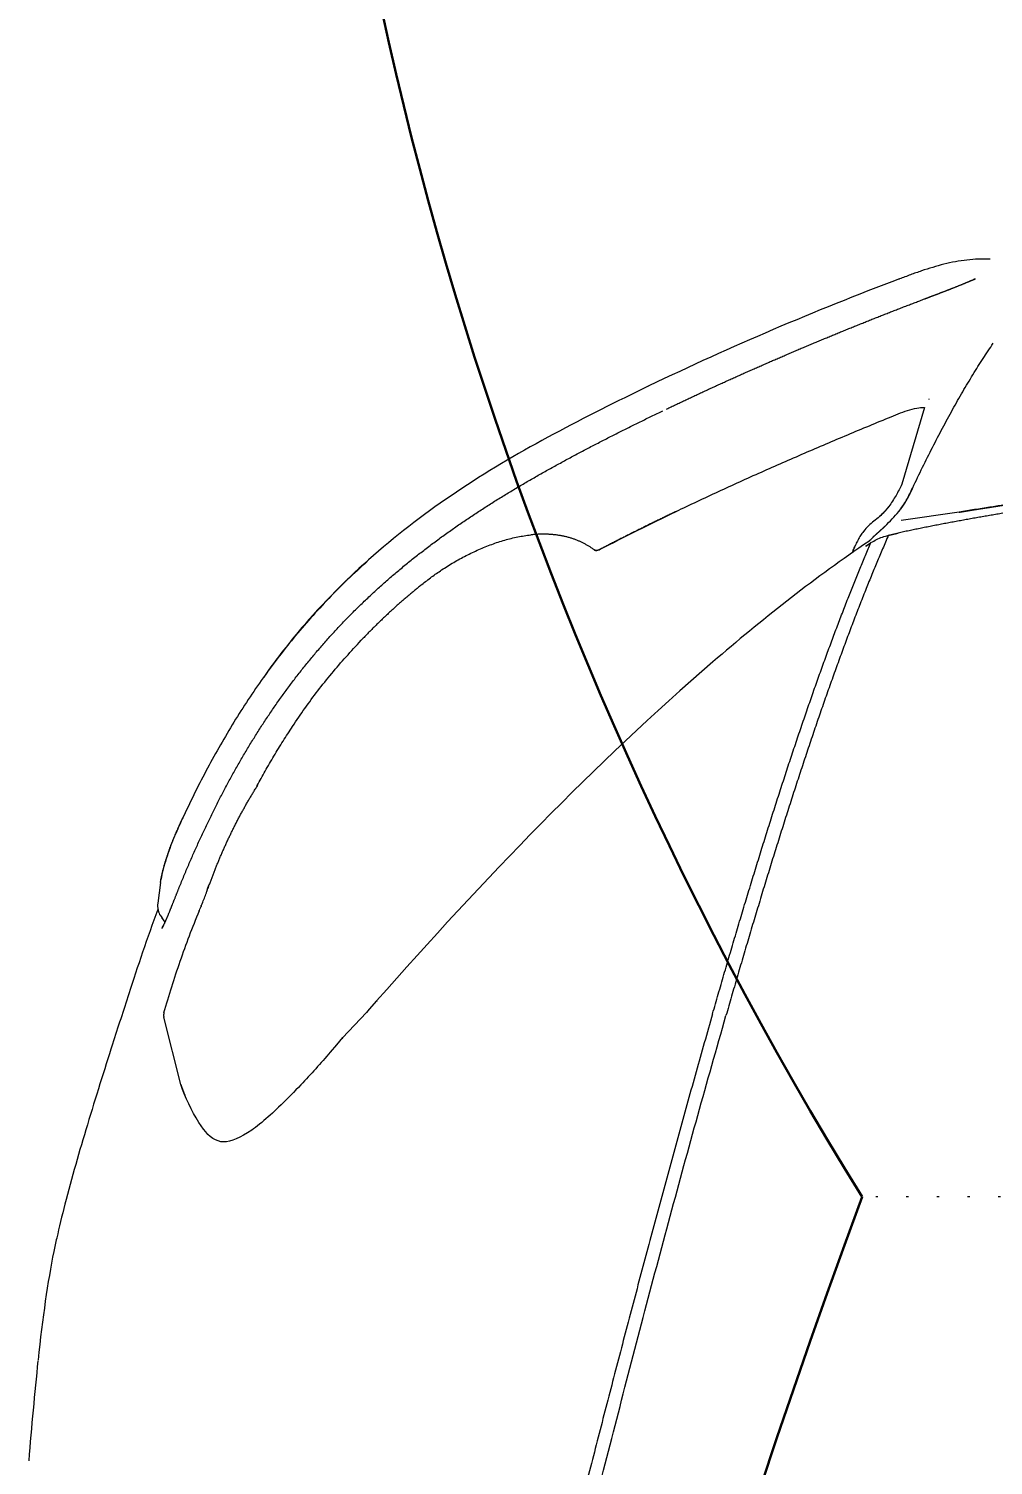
# Model space of a CAD drawing. Extents: x -2012 to 34975, y -1043 to 8321.
# Drawn here: x 18179.1 to 18221.6, y 1530.7 to 1594 of the extents above; entities that cross this region are included whole.
import ezdxf

# ---------------------------------------------------------------- set-up
doc = ezdxf.new("R2010")
doc.units = 0
doc.header["$LTSCALE"] = 25
doc.linetypes.add('DOT2', pattern=[0.125, 0, -0.125])
doc.layers.get('0').update_dxf_attribs({"color": 9, "lineweight": 9})
for name, color, linetype, lineweight in [('04', 9, 'Continuous', 9), ('31', 9, 'Continuous', 9), ('E-KABLO', 7, 'Continuous', 30)]:
    doc.layers.add(name, color=color, linetype=linetype, lineweight=lineweight)
doc.styles.add('TX-TEXT', font='')
doc.styles.get('TX-TEXT').set_extended_font_data('TrSah Futura Lt BT')

# ---------------------------------------------------------------- blocks, each defined once
blk = doc.blocks.new('p-araba-polo')
at = {"extrusion": (0, 0, -1)}
for p, q in [((0.31895, 0.74835), (0.32804, 0.74952)), ((0.33344, 0.74846), (0.33462, 0.7476)), ((0.33441, 0.74782), (0.33649, 0.74638)), ((0.40807, 0.73939), (0.37834, 0.74687)), ((0.42784, 0.7293), (0.42479, 0.73139)), ((0.38753, 0.66799), (0.37636, 0.65753)), ((0.37122, 0.65301), (0.37487, 0.65622)), ((0.37487, 0.65622), (0.37636, 0.65753)), ((0.16826, 0.43554), (0.17004, 0.43824)), ((0.17202, 0.44266), (0.17272, 0.44291)), ((0.17272, 0.44291), (0.17346, 0.4432)), ((0.10942, 0.41139), (0.1433, 0.42141)), ((0.15564, 0.39612), (0.15929, 0.4217))]:
    blk.add_line(p, q, dxfattribs=at)
at = {"flags": 128}
for points in [[(0.42703, 0.70639), (0.42767, 0.70724), (0.42824, 0.70809)], [(0.41706, 0.69516), (0.41809, 0.69624), (0.41931, 0.69752), (0.42068, 0.69899)], [(0.38736, 0.668), (0.39056, 0.67071), (0.39376, 0.67344)]]:
    blk.add_lwpolyline(points, dxfattribs=at)
for points, degree in [([(0.5299, 0.80235), (0.54435, 0.80389), (0.55877, 0.80519), (0.57406, 0.80642)], 3), ([(0.31895, 0.74835), (0.31377, 0.74745), (0.30886, 0.74614), (0.30418, 0.74453), (0.29967, 0.74269), (0.29526, 0.74071), (0.29089, 0.73869)], 6), ([(0.32804, 0.74952), (0.32991, 0.7499), (0.33265, 0.74909), (0.33344, 0.74846)], 3), ([(0.33421, 0.7479), (0.33424, 0.74789), (0.33426, 0.74789), (0.33428, 0.74789)], 3), ([(0.33423, 0.74791), (0.33424, 0.7479), (0.33425, 0.7479), (0.33426, 0.74789), (0.33427, 0.74789), (0.33428, 0.74789)], 5), ([(0.3392, 0.74758), (0.33785, 0.74688), (0.33595, 0.74601), (0.33356, 0.74499), (0.3308, 0.74388), (0.32781, 0.7427), (0.32474, 0.74149), (0.32171, 0.74027)], 7), ([(0.3392, 0.74758), (0.3389, 0.74749), (0.33858, 0.74739), (0.33825, 0.74724), (0.33794, 0.74704), (0.33767, 0.7468)], 5), ([(0.3392, 0.74758), (0.33896, 0.74751), (0.33871, 0.74743), (0.33845, 0.74733), (0.3382, 0.7472), (0.33796, 0.74703)], 5), ([(0.37637, 0.74678), (0.37679, 0.7469), (0.3772, 0.74697), (0.3776, 0.74698), (0.37798, 0.74695), (0.37834, 0.74687)], 5), ([(0.32171, 0.74027), (0.30158, 0.73219), (0.28188, 0.72311), (0.26262, 0.71299), (0.24401, 0.7016), (0.22634, 0.68864), (0.20997, 0.67419), (0.19493, 0.65847)], 7), ([(0.28402, 0.73544), (0.2863, 0.73654), (0.28857, 0.73761), (0.29087, 0.73868)], 3), ([(0.29097, 0.73872), (0.29093, 0.73871), (0.29089, 0.73869)], 2), ([(0.32179, 0.7403), (0.32175, 0.74035), (0.32173, 0.74036), (0.32172, 0.74035), (0.32172, 0.74031), (0.32171, 0.74027)], 5), ([(0.32171, 0.74027), (0.32172, 0.74031), (0.32172, 0.74035), (0.32173, 0.74037), (0.32176, 0.74034), (0.32181, 0.74028)], 5), ([(0.40807, 0.73939), (0.40891, 0.7391), (0.40975, 0.73879), (0.41058, 0.73848), (0.41141, 0.73816), (0.41224, 0.73783), (0.41307, 0.73749)], 6), ([(0.42479, 0.73139), (0.41961, 0.73467), (0.41389, 0.73732), (0.40812, 0.73937)], 3), ([(0.2817, 0.7343), (0.28175, 0.73433), (0.28179, 0.73435), (0.28184, 0.73437)], 3), ([(0.32909, 0.73032), (0.32915, 0.73034), (0.3292, 0.73036), (0.32926, 0.73037), (0.32932, 0.73039), (0.32938, 0.73041), (0.32944, 0.73043), (0.32949, 0.73045), (0.32955, 0.73047), (0.32961, 0.73049)], 9), ([(0.32961, 0.73049), (0.32955, 0.73047), (0.32949, 0.73045), (0.32944, 0.73043), (0.32938, 0.73041), (0.32932, 0.73039), (0.32926, 0.73037), (0.3292, 0.73036), (0.32915, 0.73034), (0.32909, 0.73032)], 9), ([(0.3291, 0.73028), (0.3291, 0.73029), (0.3291, 0.73029), (0.3291, 0.73029), (0.3291, 0.7303), (0.32909, 0.7303), (0.32909, 0.73031), (0.32909, 0.73031), (0.32909, 0.73031), (0.32909, 0.73032)], 9), ([(0.3317, 0.73129), (0.33155, 0.73127), (0.33144, 0.73124), (0.33138, 0.73122), (0.33136, 0.73119), (0.33139, 0.73117)], 5), ([(0.3317, 0.73129), (0.33155, 0.73127), (0.33144, 0.73124), (0.33138, 0.73122), (0.33136, 0.73119), (0.33139, 0.73117)], 5), ([(0.43339, 0.72039), (0.43342, 0.72387), (0.43111, 0.72689), (0.42784, 0.7293)], 3), ([(0.31952, 0.72661), (0.3131, 0.72427), (0.30672, 0.72171), (0.30039, 0.71893), (0.29414, 0.71591), (0.28797, 0.71265), (0.28191, 0.70914), (0.27597, 0.70537)], 7), ([(0.32275, 0.72778), (0.32201, 0.72764), (0.32133, 0.72745), (0.3207, 0.72722), (0.32009, 0.72693), (0.31952, 0.72661)], 5), ([(0.32275, 0.72778), (0.32201, 0.72764), (0.32133, 0.72745), (0.3207, 0.72722), (0.32009, 0.72693), (0.31952, 0.72661)], 5), ([(0.42824, 0.70809), (0.43156, 0.71308), (0.43351, 0.71735), (0.43339, 0.72039)], 3), ([(0.27649, 0.70567), (0.27636, 0.70567), (0.27623, 0.70564), (0.27613, 0.70558), (0.27604, 0.70549), (0.27597, 0.70537)], 5), ([(0.27649, 0.70567), (0.27636, 0.70567), (0.27623, 0.70564), (0.27613, 0.70558), (0.27604, 0.70549), (0.27597, 0.70537)], 5), ([(0.42068, 0.69899), (0.42299, 0.70155), (0.42517, 0.70401), (0.42703, 0.70639)], 3), ([(0.40817, 0.68642), (0.41127, 0.68937), (0.41428, 0.69228), (0.41706, 0.69516)], 3), ([(0.39376, 0.67344), (0.39871, 0.67766), (0.40357, 0.68203), (0.40817, 0.68642)], 3), ([(0.38761, 0.66796), (0.38755, 0.66798), (0.3875, 0.66801), (0.38745, 0.66803)], 3), ([(0.38745, 0.66803), (0.38747, 0.66802), (0.3875, 0.66801), (0.38753, 0.66799), (0.38757, 0.66798), (0.38762, 0.66796)], 5), ([(0.18751, 0.63304), (0.19205, 0.63876), (0.19686, 0.64428), (0.20178, 0.64966), (0.20689, 0.65483), (0.21213, 0.6598)], 5), ([(0.19493, 0.65847), (0.17937, 0.64222), (0.16523, 0.62463), (0.15259, 0.60592), (0.1412, 0.58658), (0.13062, 0.56684), (0.12055, 0.54688), (0.11088, 0.52674)], 7), ([(0.19501, 0.65856), (0.19492, 0.65862), (0.19487, 0.65863), (0.19487, 0.6586), (0.1949, 0.65854), (0.19493, 0.65847)], 5), ([(0.37124, 0.65286), (0.37115, 0.65306), (0.37124, 0.65305), (0.37144, 0.65291)], 3), ([(0.37489, 0.65607), (0.37481, 0.65625), (0.37487, 0.65626), (0.37502, 0.65616)], 3), ([(0.37489, 0.65607), (0.37481, 0.65625), (0.37487, 0.65626), (0.37502, 0.65616)], 3), ([(0.37559, 0.65504), (0.37559, 0.65504), (0.37559, 0.65504), (0.37559, 0.65504), (0.37559, 0.65504), (0.37559, 0.65504)], 5), ([(0.37559, 0.65504), (0.37559, 0.65504), (0.37559, 0.65504), (0.37559, 0.65504), (0.37559, 0.65504), (0.37559, 0.65504)], 5), ([(0.17207, 0.55724), (0.16881, 0.56175), (0.16646, 0.5669), (0.16518, 0.57266), (0.16497, 0.57877), (0.16562, 0.58503)], 5), ([(0.15532, 0.52097), (0.15855, 0.52771), (0.16183, 0.53442), (0.16515, 0.54111), (0.16853, 0.54777), (0.17197, 0.55439)], 5), ([(0.17197, 0.55439), (0.17229, 0.55502), (0.17262, 0.55564), (0.17276, 0.55632), (0.1724, 0.55678), (0.17207, 0.55724)], 5), ([(0.05266, 0.42235), (0.0668, 0.45985), (0.08261, 0.49676), (0.09992, 0.53293)], 3), ([(0.09994, 0.53293), (0.09986, 0.53294), (0.10004, 0.53283)], 2), ([(0.10004, 0.53283), (0.09986, 0.53294), (0.09994, 0.53293)], 2), ([(0.11011, 0.52514), (0.10247, 0.50919), (0.09509, 0.49314), (0.08792, 0.47697), (0.08099, 0.4607), (0.07429, 0.44434), (0.06783, 0.42789), (0.06153, 0.41135)], 7), ([(0.37688, 0.50483), (0.34455, 0.49556), (0.31259, 0.48609), (0.2815, 0.47648), (0.25139, 0.46665), (0.22213, 0.45649), (0.19434, 0.44592), (0.16905, 0.43499)], 7), ([(0.16582, 0.42729), (0.1921, 0.43878), (0.22068, 0.44975), (0.25075, 0.46025), (0.28176, 0.47035), (0.31331, 0.48011), (0.34532, 0.48963), (0.37767, 0.49893)], 7), ([(0.17058, 0.43728), (0.17007, 0.43652), (0.16956, 0.43576), (0.16905, 0.43499)], 3), ([(0.17058, 0.43728), (0.17027, 0.43683), (0.16996, 0.43637), (0.16965, 0.43592), (0.16935, 0.43546), (0.16905, 0.43499)], 5), ([(0.16986, 0.4417), (0.1707, 0.44207), (0.17154, 0.44244), (0.17238, 0.44281)], 3), ([(0.17238, 0.44281), (0.1717, 0.44251), (0.17101, 0.44222), (0.17032, 0.44193)], 3), ([(0.17238, 0.4428), (0.17275, 0.44295), (0.17311, 0.4431), (0.17348, 0.44324)], 3), ([(0.17238, 0.4428), (0.17257, 0.44288), (0.17275, 0.44295), (0.17293, 0.44303), (0.17312, 0.4431), (0.1733, 0.44317), (0.17348, 0.44323)], 6), ([(0.17313, 0.44273), (0.17304, 0.44289), (0.17291, 0.44296), (0.17275, 0.44295), (0.17256, 0.44288), (0.17238, 0.4428)], 5), ([(0.17238, 0.4428), (0.17256, 0.44288), (0.17275, 0.44295), (0.17291, 0.44296), (0.17304, 0.44289), (0.17312, 0.44273)], 5), ([(0.15311, 0.42713), (0.15381, 0.42767), (0.15451, 0.42823), (0.15518, 0.4288), (0.15583, 0.42939), (0.15645, 0.43), (0.15704, 0.43062), (0.15759, 0.43126)], 7), ([(0.16187, 0.42883), (0.16282, 0.42985), (0.16359, 0.43071), (0.16436, 0.43159), (0.16517, 0.43249), (0.16598, 0.43338), (0.16679, 0.43421)], 6), ([(0.16679, 0.43421), (0.16582, 0.43322), (0.16484, 0.43213), (0.16388, 0.43105), (0.16301, 0.43005), (0.16187, 0.42883)], 5), ([(0.16582, 0.42729), (0.16561, 0.42645), (0.16541, 0.4256), (0.16522, 0.42474), (0.16503, 0.42388), (0.16484, 0.42301)], 5), ([(0.05272, 0.42241), (0.05265, 0.42237), (0.05266, 0.42232)], 2), ([(0.05266, 0.42233), (0.05266, 0.42237), (0.05272, 0.42241)], 2), ([(0.14486, 0.4166), (0.14664, 0.41745), (0.14844, 0.41829), (0.15025, 0.41921), (0.15203, 0.42027), (0.15373, 0.42146), (0.15532, 0.42277)], 6), ([(0.15535, 0.37241), (0.15704, 0.38263), (0.15881, 0.39284), (0.16068, 0.40305), (0.1627, 0.41322), (0.16484, 0.42301)], 5), ([(0.06153, 0.41135), (0.06031, 0.40813), (0.05909, 0.40492), (0.05785, 0.40167), (0.05658, 0.39837), (0.05526, 0.39508), (0.05394, 0.39188), (0.05263, 0.38885)], 7), ([(0.0616, 0.41152), (0.06147, 0.41154), (0.06142, 0.41152), (0.06142, 0.41147), (0.06148, 0.41141), (0.06153, 0.41135)], 5), ([(0.0616, 0.41152), (0.06147, 0.41154), (0.06142, 0.41152), (0.06142, 0.41147), (0.06148, 0.41141), (0.06153, 0.41135)], 5), ([(0.10582, 0.40932), (0.10582, 0.40934), (0.10582, 0.40936), (0.10582, 0.40937), (0.10581, 0.40939), (0.10581, 0.40941), (0.10581, 0.40943), (0.10581, 0.40945)], 7), ([(0.10584, 0.40933), (0.10583, 0.40937), (0.10582, 0.40941), (0.10581, 0.40945)], 3), ([(0.15564, 0.39612), (0.1553, 0.39419), (0.15497, 0.39225), (0.15465, 0.39031), (0.15434, 0.38837), (0.15405, 0.38643), (0.15375, 0.38448), (0.15345, 0.38254)], 7), ([(0.05297, 0.38965), (0.0528, 0.38956), (0.05269, 0.38942), (0.05264, 0.38925), (0.05263, 0.38905), (0.05263, 0.38885)], 5), ([(0.15345, 0.38254), (0.1532, 0.3809), (0.15294, 0.37926), (0.15268, 0.37761), (0.15242, 0.37597), (0.15216, 0.37433), (0.1519, 0.37269), (0.15164, 0.37105)], 7)]:
    blk.add_open_spline(points, degree=degree)
for points, knots in [([(0.47583, 0.79409), (0.4779, 0.79457), (0.49312, 0.79782), (0.51065, 0.80028), (0.52973, 0.80233)], [0, 0, 0, 0, 0.124213, 1, 1, 1, 1]), ([(0.33083, 0.74948), (0.34362, 0.75424), (0.36364, 0.7609), (0.39378, 0.7706), (0.42537, 0.7806), (0.45442, 0.78896), (0.47112, 0.79301), (0.47567, 0.79406)], [0, 0, 0, 0, 0.260213, 0.420209, 0.662967, 0.897224, 1, 1, 1, 1]), ([(0.29089, 0.73869), (0.29378, 0.74001), (0.29955, 0.74264), (0.30849, 0.74594), (0.31465, 0.74757), (0.31777, 0.74813)], [0, 0, 0, 0, 0.333411, 0.666747, 1, 1, 1, 1]), ([(0.37637, 0.74678), (0.37256, 0.74566), (0.36495, 0.74341), (0.35365, 0.73964), (0.34243, 0.73563), (0.33507, 0.73266), (0.33139, 0.73117)], [0, 0, 0, 0, 0.250001, 0.500002, 0.750003, 1, 1, 1, 1]), ([(0.17736, 0.65717), (0.17999, 0.66006), (0.18527, 0.66584), (0.19359, 0.67411), (0.2022, 0.68208), (0.21112, 0.68971), (0.22032, 0.69699), (0.22979, 0.70392), (0.2395, 0.7105), (0.24943, 0.71676), (0.25955, 0.72269), (0.26984, 0.72832), (0.28028, 0.73368), (0.28735, 0.73702), (0.29089, 0.73869)], [0, 0, 0, 0, 0.083333, 0.166665, 0.249997, 0.333329, 0.416662, 0.499995, 0.583328, 0.666661, 0.749996, 0.83333, 0.916665, 1, 1, 1, 1]), ([(0.33139, 0.73117), (0.33058, 0.73084), (0.32893, 0.73016), (0.32647, 0.7292), (0.32405, 0.72828), (0.32173, 0.72742), (0.32024, 0.72687), (0.31952, 0.72661)], [0, 0, 0, 0, 0.19886, 0.400952, 0.606006, 0.809658, 1, 1, 1, 1]), ([(0.27624, 0.70562), (0.2741, 0.70448), (0.26972, 0.70213), (0.26318, 0.69833), (0.2566, 0.6943), (0.25226, 0.69147), (0.25009, 0.69005)], [0, 0, 0, 0, 0.240377, 0.493552, 0.746754, 1, 1, 1, 1]), ([(0.09994, 0.53293), (0.11367, 0.56115), (0.1417, 0.61672), (0.1884, 0.6724), (0.22036, 0.69716), (0.22836, 0.70281)], [0, 0, 0, 0, 0.436314, 0.862947, 1, 1, 1, 1]), ([(0.25009, 0.69005), (0.24743, 0.68827), (0.24212, 0.68471), (0.23435, 0.67895), (0.22677, 0.67287), (0.21935, 0.6665), (0.21454, 0.66203), (0.21213, 0.6598)], [0, 0, 0, 0, 0.200084, 0.400065, 0.600042, 0.800036, 1, 1, 1, 1]), ([(0.17004, 0.43824), (0.18582, 0.46141), (0.24569, 0.53677), (0.31749, 0.60566), (0.37121, 0.65301)], [0, 0, 0, 0, 0.290843, 1, 1, 1, 1]), ([(0.18751, 0.63304), (0.18639, 0.63162), (0.18416, 0.62879), (0.18212, 0.62583), (0.1811, 0.62435)], [0, 0, 0, 0, 0.500031, 1, 1, 1, 1]), ([(0.1811, 0.62435), (0.17997, 0.62258), (0.17771, 0.61905), (0.17472, 0.61355), (0.17205, 0.60795), (0.16975, 0.60225), (0.16787, 0.59651), (0.16641, 0.59074), (0.16588, 0.58693), (0.16562, 0.58503)], [0, 0, 0, 0, 0.14287, 0.285738, 0.428603, 0.571464, 0.714319, 0.857165, 1, 1, 1, 1]), ([(0.37688, 0.50484), (0.38542, 0.50727), (0.4025, 0.51213), (0.4283, 0.51931), (0.4542, 0.5264), (0.4802, 0.53341), (0.5063, 0.54034), (0.53248, 0.54721), (0.55874, 0.55403), (0.58507, 0.56078), (0.61145, 0.56749), (0.6379, 0.57416), (0.66439, 0.58078), (0.68208, 0.58517), (0.69093, 0.58736)], [0, 0, 0, 0, 0.083342, 0.166682, 0.25, 0.333306, 0.416615, 0.499936, 0.583268, 0.666606, 0.749946, 0.83329, 0.916643, 1, 1, 1, 1]), ([(0.69157, 0.58137), (0.67641, 0.57761), (0.64611, 0.57009), (0.60082, 0.55869), (0.55568, 0.54715), (0.51075, 0.53546), (0.46606, 0.52355), (0.42163, 0.51142), (0.39233, 0.50309), (0.37767, 0.49893)], [0, 0, 0, 0, 0.142912, 0.285805, 0.428682, 0.57154, 0.714362, 0.857157, 1, 1, 1, 1]), ([(0.17197, 0.55439), (0.16913, 0.54886), (0.16345, 0.53778), (0.15803, 0.52657), (0.15532, 0.52097)], [0, 0, 0, 0, 0.499946, 1, 1, 1, 1]), ([(0.17207, 0.55724), (0.17225, 0.55699), (0.17261, 0.55651), (0.1725, 0.55538), (0.17215, 0.55473), (0.17197, 0.55439)], [0, 0, 0, 0, 0.34173, 0.655167, 1, 1, 1, 1]), ([(0.15532, 0.52097), (0.15236, 0.51472), (0.14643, 0.50223), (0.13788, 0.48334), (0.12955, 0.46434), (0.12142, 0.44526), (0.11614, 0.43248), (0.11349, 0.42608)], [0, 0, 0, 0, 0.199959, 0.399928, 0.599921, 0.799944, 1, 1, 1, 1]), ([(0.15759, 0.43126), (0.15824, 0.43206), (0.15956, 0.43366), (0.16158, 0.43616), (0.16324, 0.43759), (0.16407, 0.4383)], [0, 0, 0, 0, 0.335072, 0.667573, 1, 1, 1, 1]), ([(0.16407, 0.4383), (0.16467, 0.43874), (0.16588, 0.43961), (0.16784, 0.44073), (0.16919, 0.44138), (0.16986, 0.4417)], [0, 0, 0, 0, 0.333542, 0.667239, 1, 1, 1, 1]), ([(0.15311, 0.42713), (0.15391, 0.42776), (0.15546, 0.42898), (0.15689, 0.43052), (0.15759, 0.43126)], [0, 0, 0, 0, 0.5173, 1, 1, 1, 1]), ([(0.16905, 0.43499), (0.16857, 0.43419), (0.16759, 0.43259), (0.16652, 0.42998), (0.16605, 0.42819), (0.16582, 0.42729)], [0, 0, 0, 0, 0.333479, 0.665683, 1, 1, 1, 1]), ([(0.1684, 0.43576), (0.16828, 0.43565), (0.16773, 0.43515), (0.1672, 0.43462), (0.16679, 0.43421)], [0, 0, 0, 0, 0.227086, 1, 1, 1, 1]), ([(0.11349, 0.42608), (0.11294, 0.42472), (0.11182, 0.42198), (0.11041, 0.41782), (0.10945, 0.41405), (0.10941, 0.41216), (0.10942, 0.41139)], [0, 0, 0, 0, 0.270369, 0.539534, 0.807022, 1, 1, 1, 1]), ([(0.1433, 0.42141), (0.14497, 0.4222), (0.14829, 0.42378), (0.1515, 0.42602), (0.15311, 0.42713)], [0, 0, 0, 0, 0.500778, 1, 1, 1, 1]), ([(0.16187, 0.42883), (0.16077, 0.42773), (0.15859, 0.42553), (0.15641, 0.42369), (0.15532, 0.42277)], [0, 0, 0, 0, 0.500116, 1, 1, 1, 1]), ([(0.16582, 0.42729), (0.16565, 0.42659), (0.16531, 0.42517), (0.165, 0.42373), (0.16484, 0.42301)], [0, 0, 0, 0, 0.499348, 1, 1, 1, 1]), ([(0.044, 0.3824), (0.04398, 0.38411), (0.04393, 0.38754), (0.04435, 0.39267), (0.0451, 0.39777), (0.0462, 0.40282), (0.04758, 0.40779), (0.04917, 0.41271), (0.0509, 0.41757), (0.05211, 0.4208), (0.05272, 0.42241)], [0, 0, 0, 0, 0.124987, 0.249975, 0.374965, 0.49996, 0.624964, 0.749973, 0.874985, 1, 1, 1, 1]), ([(0.15532, 0.42277), (0.1545, 0.42214), (0.15285, 0.42086), (0.15024, 0.41928), (0.14756, 0.41788), (0.14576, 0.41703), (0.14486, 0.4166)], [0, 0, 0, 0, 0.248986, 0.49846, 0.748736, 1, 1, 1, 1]), ([(0.14486, 0.4166), (0.14182, 0.41515), (0.13575, 0.41224), (0.12698, 0.40784), (0.11848, 0.40343), (0.1103, 0.39899), (0.10244, 0.39453), (0.09493, 0.39005), (0.08777, 0.38556), (0.08334, 0.38256), (0.08112, 0.38106)], [0, 0, 0, 0, 0.125001, 0.250002, 0.375002, 0.500003, 0.625003, 0.750002, 0.875001, 1, 1, 1, 1]), ([(0.06153, 0.41135), (0.06082, 0.40946), (0.05937, 0.40566), (0.05718, 0.39995), (0.05491, 0.39424), (0.05339, 0.39065), (0.05263, 0.38885)], [0, 0, 0, 0, 0.242914, 0.490387, 0.743262, 1, 1, 1, 1]), ([(0.15345, 0.38254), (0.1538, 0.38481), (0.15448, 0.38934), (0.15526, 0.39386), (0.15564, 0.39612)], [0, 0, 0, 0, 0.499954, 1, 1, 1, 1]), ([(0.15164, 0.37105), (0.15194, 0.37296), (0.15256, 0.37679), (0.15315, 0.38062), (0.15345, 0.38254)], [0, 0, 0, 0, 0.500002, 1, 1, 1, 1])]:
    blk.add_open_spline(points, degree=3, knots=knots)
blk = doc.blocks.new('p-bur-vw- aydınlatma 3')
at = {"linetype": 'DOT2', "ltscale": 0.4}
for q in [(0, 25), (-25, 0), (0, -25), (25, 0)]:
    blk.add_line((0, 0), q, dxfattribs=at)
at = {"linetype": 'ByBlock'}
blk.add_lwpolyline([(0, 10), (-10, 10), (-10, -10), (10, -10), (10, 10), (0, 10)], dxfattribs=at)
at = {"insert": (16.131, 22.648), "char_height": 14, "width": 14.596, "attachment_point": 1, "style": 'TX-TEXT'}
blk.add_mtext('3', dxfattribs=at)

msp = doc.modelspace()

# ---------------------------------------------------------------- linework, layer by layer
at = {"layer": 'E-KABLO', "color": 6}
for centre, radius, start, end in [((18357.551, 1630.31), 166.713, 148.21619, 211.78381), ((18595.338, 1402.5), 404.5, 159.75066, 200.24934)]:
    msp.add_arc(centre, radius, start, end, dxfattribs=at)

# ---------------------------------------------------------------- block references
at = {"layer": '04', "xscale": -100, "yscale": 100, "zscale": 100, "rotation": 90}
msp.add_blockref('p-araba-polo', (18259.728, 1588.268), dxfattribs=at)
at = {"layer": '31', "linetype": 'ByBlock'}
msp.add_blockref('p-bur-vw- aydınlatma 3', (18240.838, 1542.5), dxfattribs=at)

doc.saveas('drawing.dxf')
